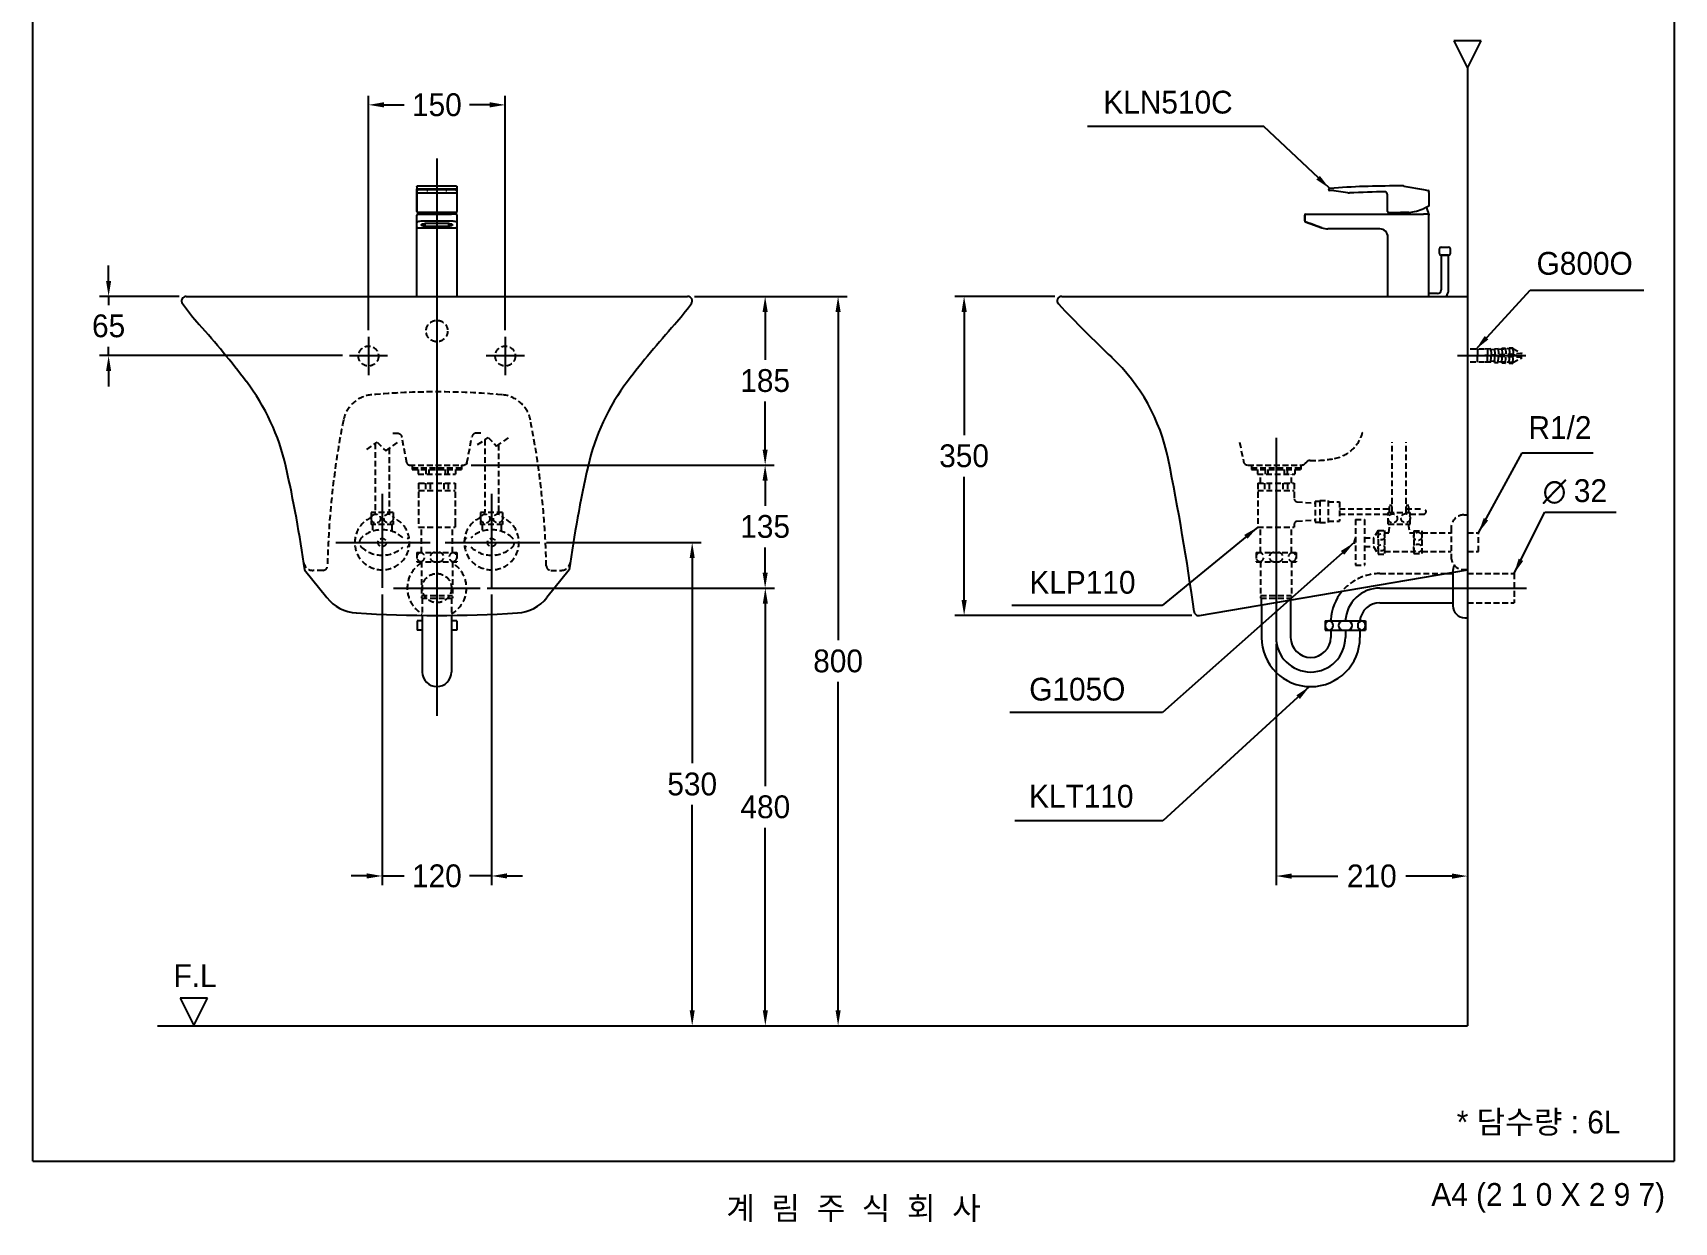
# Model space of a CAD drawing. Header units: millimetres. Extents: x 3125 to 4925, y -2867 to -270.
# Drawn here: x 3125 to 4925, y -2867 to -1563 of the extents above; entities that cross this region are included whole.
import ezdxf
from ezdxf.enums import TextEntityAlignment as Align
from ezdxf.lldxf.tags import DXFTag

# ---------------------------------------------------------------- set-up
doc = ezdxf.new("R2010")
doc.units = ezdxf.units.MM
doc.header["$MEASUREMENT"] = 0
doc.linetypes.add('DASHED2', pattern=[9.525, 6.35, -3.175])
doc.layers.get('Defpoints').update_dxf_attribs({"color": 1})
for name, color, linetype in [('TEXT', 7, 'Continuous'), ('내부선 및 부속', 4, 'Continuous'), ('도각라인', 255, 'Continuous'), ('외형선', 3, 'Continuous'), ('점선', 6, 'DASHED2'), ('중심선', 1, 'DASHED'), ('치수선', 7, 'Continuous')]:
    doc.layers.add(name, color=color, linetype=linetype)
doc.styles.add('140911', font='HBATANG.TTF')
doc.styles.add('____', font='')
doc.styles.add('타이틀', font='H2GTRM.TTF', dxfattribs={"height": 25})
doc.styles.get('____').set_extended_font_data('굴림')
tags = doc.linetypes.add('DASHDOT', pattern=[70, 31, -13, 13, -13]).pattern_tags.tags
tags[10:11] = [DXFTag(74, 4), DXFTag(75, 0), DXFTag(340, '0'), DXFTag(46, 0.0), DXFTag(50, 0.0), DXFTag(44, 0.0), DXFTag(45, 0.0)]
tags[8:9] = [DXFTag(74, 4), DXFTag(75, 0), DXFTag(340, '0'), DXFTag(46, 0.0), DXFTag(50, 0.0), DXFTag(44, 0.0), DXFTag(45, 0.0)]
tags[6:7] = [DXFTag(74, 4), DXFTag(75, 0), DXFTag(340, '0'), DXFTag(46, 0.0), DXFTag(50, 0.0), DXFTag(44, 0.0), DXFTag(45, 0.0)]
tags[4:5] = [DXFTag(74, 4), DXFTag(75, 0), DXFTag(340, '0'), DXFTag(46, 0.0), DXFTag(50, 0.0), DXFTag(44, 0.0), DXFTag(45, 0.0)]
tags = doc.linetypes.add('DASHED', pattern=[25.72, 12.86, -12.86]).pattern_tags.tags
tags[6:7] = [DXFTag(74, 4), DXFTag(75, 0), DXFTag(340, '0'), DXFTag(46, 0.0), DXFTag(50, 0.0), DXFTag(44, 0.0), DXFTag(45, 0.0)]
tags[4:5] = [DXFTag(74, 4), DXFTag(75, 0), DXFTag(340, '0'), DXFTag(46, 0.0), DXFTag(50, 0.0), DXFTag(44, 0.0), DXFTag(45, 0.0)]
doc.dimstyles.new('MSADIM', dxfattribs={"dimtxt": 33, "dimasz": 17, "dimexe": 10, "dimexo": 7.5, "dimgap": 10, "dimtad": 0, "dimtih": 1, "dimtoh": 1, "dimdec": 0, "dimzin": 1, "dimdsep": 46, "dimtxsty": '____', "dimcen": 11.25, "dimadec": 0, "dimazin": 0, "dimtfac": 1, "dimtdec": 0, "dimtix": 1, "dimtmove": 0, "dimatfit": 3, "dimfxl": 0, "dimtolj": 1, "dimtzin": 1, "dimarcsym": 0})

# ---------------------------------------------------------------- blocks, each defined once
blk = doc.blocks.new('*D4')
at = {"layer": 'Defpoints', "color": 0, "linetype": 'Continuous'}
for p in [(3642.9, -1641.8), (3492.9, -1896.3), (3642.9, -1896.3)]:
    blk.add_point(p, dxfattribs=at)
at = {"layer": '치수선', "color": 0, "linetype": 'Continuous', "lineweight": -2}
for p, q in [((3492.9, -1888.8), (3492.9, -1631.8)), ((3642.9, -1888.8), (3642.9, -1631.8)), ((3509.9, -1641.8), (3532, -1641.8)), ((3625.9, -1641.8), (3603.8, -1641.8))]:
    blk.add_line(p, q, dxfattribs=at)
at = {"layer": '치수선', "color": 0, "linetype": 'Continuous'}
for points in [[(3509.9, -1638.9), (3509.9, -1644.6), (3492.9, -1641.8)], [(3625.9, -1638.9), (3625.9, -1644.6), (3642.9, -1641.8)]]:
    blk.add_solid(points, dxfattribs=at)
at = {"layer": '치수선', "color": 0, "linetype": 'Continuous', "insert": (3567.9, -1641.8), "char_height": 25, "attachment_point": 5, "style": '____'}
blk.add_mtext('\\A1;150', dxfattribs=at)
blk = doc.blocks.new('*D5')
at = {"layer": 'Defpoints', "color": 0, "linetype": 'Continuous'}
for p in [(3292.9, -1851.8), (3207.9, -1916.8), (3471.9, -1916.8)]:
    blk.add_point(p, dxfattribs=at)
at = {"layer": '치수선', "color": 0, "linetype": 'Continuous', "lineweight": -2}
for p, q in [((3207.9, -1834.8), (3207.9, -1817.8)), ((3285.4, -1851.8), (3197.9, -1851.8)), ((3207.9, -1851.8), (3207.9, -1861.4)), ((3207.9, -1916.8), (3207.9, -1907.1)), ((3464.4, -1916.8), (3197.9, -1916.8)), ((3207.9, -1933.8), (3207.9, -1950.8))]:
    blk.add_line(p, q, dxfattribs=at)
at = {"layer": '치수선', "color": 0, "linetype": 'Continuous'}
for points in [[(3205.1, -1834.8), (3210.7, -1834.8), (3207.9, -1851.8)], [(3205.1, -1933.8), (3210.7, -1933.8), (3207.9, -1916.8)]]:
    blk.add_solid(points, dxfattribs=at)
at = {"layer": '치수선', "color": 0, "linetype": 'Continuous', "insert": (3207.9, -1884.3), "char_height": 25, "attachment_point": 5, "style": '____'}
blk.add_mtext('\\A1;65', dxfattribs=at)
blk = doc.blocks.new('*D6')
at = {"layer": 'Defpoints', "color": 0, "linetype": 'Continuous'}
for p in [(3842.9, -1851.8), (3597.9, -2036.8), (3927.9, -2036.8)]:
    blk.add_point(p, dxfattribs=at)
at = {"layer": '치수선', "color": 0, "linetype": 'Continuous', "lineweight": -2}
for p, q in [((3850.4, -1851.8), (3937.9, -1851.8)), ((3927.9, -1868.8), (3927.9, -1921.4)), ((3927.9, -2019.8), (3927.9, -1967.1)), ((3605.4, -2036.8), (3937.9, -2036.8))]:
    blk.add_line(p, q, dxfattribs=at)
at = {"layer": '치수선', "color": 0, "linetype": 'Continuous'}
for points in [[(3925.1, -1868.8), (3930.7, -1868.8), (3927.9, -1851.8)], [(3925.1, -2019.8), (3930.7, -2019.8), (3927.9, -2036.8)]]:
    blk.add_solid(points, dxfattribs=at)
at = {"layer": '치수선', "color": 0, "linetype": 'Continuous', "insert": (3927.9, -1944.3), "char_height": 25, "attachment_point": 5, "style": '____'}
blk.add_mtext('\\A1;185', dxfattribs=at)
blk = doc.blocks.new('*D7')
at = {"layer": 'Defpoints', "color": 0, "linetype": 'Continuous'}
for p in [(3597.9, -2036.8), (3615.4, -2171.8), (3927.9, -2171.8)]:
    blk.add_point(p, dxfattribs=at)
at = {"layer": '치수선', "color": 0, "linetype": 'Continuous', "lineweight": -2}
for p, q in [((3605.4, -2036.8), (3937.9, -2036.8)), ((3927.9, -2053.8), (3927.9, -2081.4)), ((3927.9, -2154.8), (3927.9, -2127.1)), ((3622.9, -2171.8), (3937.9, -2171.8))]:
    blk.add_line(p, q, dxfattribs=at)
at = {"layer": '치수선', "color": 0, "linetype": 'Continuous'}
for points in [[(3925.1, -2053.8), (3930.7, -2053.8), (3927.9, -2036.8)], [(3925.1, -2154.8), (3930.7, -2154.8), (3927.9, -2171.8)]]:
    blk.add_solid(points, dxfattribs=at)
at = {"layer": '치수선', "color": 0, "linetype": 'Continuous', "insert": (3927.9, -2104.3), "char_height": 25, "attachment_point": 5, "style": '____'}
blk.add_mtext('\\A1;135', dxfattribs=at)
blk = doc.blocks.new('*D8')
at = {"layer": 'Defpoints', "color": 0, "linetype": 'Continuous'}
for p in [(3615.4, -2171.8), (3794.8, -2651.8), (3928.1, -2651.8)]:
    blk.add_point(p, dxfattribs=at)
at = {"layer": '치수선', "color": 0, "linetype": 'Continuous', "lineweight": -2}
for p, q in [((3622.9, -2171.8), (3938.1, -2171.8)), ((3928.1, -2188.8), (3928.1, -2388.9)), ((3928.1, -2634.8), (3928.1, -2434.6)), ((3802.3, -2651.8), (3938.1, -2651.8))]:
    blk.add_line(p, q, dxfattribs=at)
at = {"layer": '치수선', "color": 0, "linetype": 'Continuous'}
for points in [[(3925.3, -2188.8), (3930.9, -2188.8), (3928.1, -2171.8)], [(3925.3, -2634.8), (3930.9, -2634.8), (3928.1, -2651.8)]]:
    blk.add_solid(points, dxfattribs=at)
at = {"layer": '치수선', "color": 0, "linetype": 'Continuous', "insert": (3928.1, -2411.8), "char_height": 25, "attachment_point": 5, "style": '____'}
blk.add_mtext('\\A1;480', dxfattribs=at)
blk = doc.blocks.new('*D9')
at = {"layer": 'Defpoints', "color": 0, "linetype": 'Continuous'}
for p in [(3680.7, -2121.8), (3784.1, -2651.8), (3847.9, -2651.8)]:
    blk.add_point(p, dxfattribs=at)
at = {"layer": '치수선', "color": 0, "linetype": 'Continuous', "lineweight": -2}
for p, q in [((3688.2, -2121.8), (3857.9, -2121.8)), ((3847.9, -2138.8), (3847.9, -2363.9)), ((3847.9, -2634.8), (3847.9, -2409.6)), ((3791.6, -2651.8), (3857.9, -2651.8))]:
    blk.add_line(p, q, dxfattribs=at)
at = {"layer": '치수선', "color": 0, "linetype": 'Continuous'}
for points in [[(3845.1, -2138.8), (3850.7, -2138.8), (3847.9, -2121.8)], [(3845.1, -2634.8), (3850.7, -2634.8), (3847.9, -2651.8)]]:
    blk.add_solid(points, dxfattribs=at)
at = {"layer": '치수선', "color": 0, "linetype": 'Continuous', "insert": (3847.9, -2386.8), "char_height": 25, "attachment_point": 5, "style": '____'}
blk.add_mtext('\\A1;530', dxfattribs=at)
blk = doc.blocks.new('*D10')
at = {"layer": 'Defpoints', "color": 0, "linetype": 'Continuous'}
for p in [(3842.9, -1851.8), (3980, -2651.8), (4007.9, -2651.8)]:
    blk.add_point(p, dxfattribs=at)
at = {"layer": '치수선', "color": 0, "linetype": 'Continuous', "lineweight": -2}
for p, q in [((3850.4, -1851.8), (4017.9, -1851.8)), ((4007.9, -1868.8), (4007.9, -2228.9)), ((4007.9, -2634.8), (4007.9, -2274.6)), ((3987.5, -2651.8), (4017.9, -2651.8))]:
    blk.add_line(p, q, dxfattribs=at)
at = {"layer": '치수선', "color": 0, "linetype": 'Continuous'}
for points in [[(4005.1, -1868.8), (4010.7, -1868.8), (4007.9, -1851.8)], [(4005.1, -2634.8), (4010.7, -2634.8), (4007.9, -2651.8)]]:
    blk.add_solid(points, dxfattribs=at)
at = {"layer": '치수선', "color": 0, "linetype": 'Continuous', "insert": (4007.9, -2251.8), "char_height": 25, "attachment_point": 5, "style": '____'}
blk.add_mtext('\\A1;800', dxfattribs=at)
blk = doc.blocks.new('*D11')
at = {"layer": 'Defpoints', "color": 0, "linetype": 'Continuous'}
for p in [(3507.9, -2171.4), (3627.9, -2171.4), (3627.9, -2487.5)]:
    blk.add_point(p, dxfattribs=at)
at = {"layer": '치수선', "color": 0, "linetype": 'Continuous', "lineweight": -2}
for p, q in [((3507.9, -2178.9), (3507.9, -2497.5)), ((3627.9, -2178.9), (3627.9, -2497.5)), ((3490.9, -2487.5), (3473.9, -2487.5)), ((3507.9, -2487.5), (3532, -2487.5)), ((3627.9, -2487.5), (3603.8, -2487.5)), ((3644.9, -2487.5), (3661.9, -2487.5))]:
    blk.add_line(p, q, dxfattribs=at)
at = {"layer": '치수선', "color": 0, "linetype": 'Continuous'}
for points in [[(3490.9, -2484.6), (3490.9, -2490.3), (3507.9, -2487.5)], [(3644.9, -2484.6), (3644.9, -2490.3), (3627.9, -2487.5)]]:
    blk.add_solid(points, dxfattribs=at)
at = {"layer": '치수선', "color": 0, "linetype": 'Continuous', "insert": (3567.9, -2487.5), "char_height": 25, "attachment_point": 5, "style": '____'}
blk.add_mtext('\\A1;120', dxfattribs=at)
blk = doc.blocks.new('*D12')
at = {"layer": 'Defpoints', "color": 0, "linetype": 'Continuous'}
for p in [(4698.2, -2204.3), (4488.2, -2225.8), (4488.2, -2487.6)]:
    blk.add_point(p, dxfattribs=at)
at = {"layer": '치수선', "color": 0, "linetype": 'Continuous', "lineweight": -2}
for p, q in [((4698.2, -2211.8), (4698.2, -2497.6)), ((4488.2, -2233.3), (4488.2, -2497.6)), ((4505.2, -2487.6), (4555.9, -2487.6)), ((4681.2, -2487.6), (4630.5, -2487.6))]:
    blk.add_line(p, q, dxfattribs=at)
at = {"layer": '치수선', "color": 0, "linetype": 'Continuous'}
for points in [[(4505.2, -2484.8), (4505.2, -2490.5), (4488.2, -2487.6)], [(4681.2, -2484.8), (4681.2, -2490.5), (4698.2, -2487.6)]]:
    blk.add_solid(points, dxfattribs=at)
at = {"layer": '치수선', "color": 0, "linetype": 'Continuous', "insert": (4593.2, -2487.6), "char_height": 25, "attachment_point": 5, "style": '____'}
blk.add_mtext('\\A1;210', dxfattribs=at)
blk = doc.blocks.new('*D13')
at = {"layer": 'Defpoints', "color": 0, "linetype": 'Continuous'}
for p in [(4253.2, -1851.8), (4146.1, -2201.8), (4403.2, -2201.8)]:
    blk.add_point(p, dxfattribs=at)
at = {"layer": '치수선', "color": 0, "linetype": 'Continuous', "lineweight": -2}
for p, q in [((4245.7, -1851.8), (4136.1, -1851.8)), ((4146.1, -1868.8), (4146.1, -2003.9)), ((4146.1, -2184.8), (4146.1, -2049.6)), ((4395.7, -2201.8), (4136.1, -2201.8))]:
    blk.add_line(p, q, dxfattribs=at)
at = {"layer": '치수선', "color": 0, "linetype": 'Continuous'}
for points in [[(4143.3, -1868.8), (4149, -1868.8), (4146.1, -1851.8)], [(4143.3, -2184.8), (4149, -2184.8), (4146.1, -2201.8)]]:
    blk.add_solid(points, dxfattribs=at)
at = {"layer": '치수선', "color": 0, "linetype": 'Continuous', "insert": (4146.1, -2026.8), "char_height": 25, "attachment_point": 5, "style": '____'}
blk.add_mtext('\\A1;350', dxfattribs=at)

msp = doc.modelspace()

# ---------------------------------------------------------------- linework, layer by layer
at = {"layer": '내부선 및 부속', "linetype": 'Continuous'}
for p, q in [((3545.9, -1731.7), (3545.9, -1734)), ((3545.9, -1731.7), (3545.9, -1731.9)), ((3545.9, -1731.9), (3545.9, -1735.7)), ((3545.9, -1735.3), (3545.9, -1734)), ((3545.9, -1737.3), (3545.9, -1735.3)), ((3545.9, -1735.7), (3545.9, -1736.6)), ((3545.9, -1758.8), (3545.9, -1736.1)), ((3545.9, -1736.1), (3545.9, -1737.4)), ((3545.9, -1737.8), (3545.9, -1736.6)), ((3545.9, -1737.4), (3545.9, -1737.3)), ((3545.9, -1737.8), (3545.9, -1754.6)), ((3546.9, -1730.7), (3588.9, -1730.7)), ((3546.9, -1738.3), (3588.9, -1738.3)), ((3583.9, -1734.4), (3551.9, -1734.4)), ((3551.9, -1734.4), (3551.9, -1734.6)), ((3551.9, -1734.6), (3583.9, -1734.6)), ((3557.9, -1734.9), (3556.9, -1734.9)), ((3556.9, -1734.9), (3556.9, -1735.6)), ((3556.9, -1735.6), (3556.9, -1735.8)), ((3556.9, -1735.8), (3557.9, -1735.8)), ((3557.9, -1735.8), (3557.9, -1734.9)), ((3557.9, -1735.6), (3557.9, -1734.9)), ((3557.9, -1735.8), (3557.9, -1735.6)), ((3577.9, -1734.9), (3577.9, -1735.6)), ((3578.9, -1734.9), (3577.9, -1734.9)), ((3577.9, -1735.6), (3577.9, -1735.8)), ((3577.9, -1735.8), (3578.9, -1735.8)), ((3578.9, -1735.8), (3577.9, -1735.8)), ((3578.9, -1735.6), (3578.9, -1734.9)), ((3578.9, -1735.8), (3578.9, -1734.9)), ((3578.9, -1735.8), (3578.9, -1735.6)), ((3578.9, -1735.8), (3578.9, -1735.8)), ((3583.9, -1734.6), (3583.9, -1734.4)), ((3588.9, -1738.4), (3588.9, -1738.3)), ((3589.9, -1731.7), (3589.9, -1734)), ((3589.9, -1734), (3589.9, -1735.3)), ((3589.9, -1735.3), (3589.9, -1737.3)), ((3589.9, -1736.1), (3589.9, -1736.1)), ((3589.9, -1736.1), (3589.9, -1758.8)), ((3589.9, -1737.4), (3589.9, -1737.3)), ((4545.9, -1734.6), (4545.9, -1734.4)), ((4545.9, -1734.4), (4545.9, -1734.6)), ((4551.7, -1736.2), (4546.7, -1735.6)), ((4566.8, -1738.3), (4551.7, -1736.2)), ((4610.4, -1758.8), (4610.4, -1740.2)), ((4628.3, -1730.9), (4650, -1734.7)), ((4650, -1734.7), (4655, -1735.6)), ((4655.9, -1736.6), (4655.9, -1736.7)), ((4655.9, -1737.8), (4655.9, -1736.7)), ((4655.9, -1737.8), (4655.9, -1752.2)), ((3545.9, -1754.6), (3545.9, -1758.8)), ((3545.9, -1770.9), (3545.9, -1762.8)), ((3545.9, -1851.8), (3545.9, -1762.8)), ((3547.3, -1759.8), (3546.9, -1759.8)), ((3546.9, -1761.8), (3551.9, -1761.8)), ((3588.5, -1759.8), (3547.3, -1759.8)), ((3551.9, -1761.8), (3583.9, -1761.8)), ((3588.9, -1761.8), (3583.9, -1761.8)), ((3588.9, -1759.8), (3588.5, -1759.8)), ((3589.9, -1762.8), (3589.9, -1770.9)), ((4519.6, -1769.1), (4519.6, -1762.8)), ((4519.6, -1762.8), (4519.6, -1769.1)), ((4520.6, -1761.8), (4525.6, -1761.8)), ((4525.6, -1761.8), (4649.9, -1761.8)), ((4611.4, -1759.8), (4624.8, -1759.8)), ((4611.9, -1759.8), (4616.3, -1759.8)), ((4626.8, -1759.8), (4624.8, -1759.8)), ((4633.9, -1759.8), (4626.8, -1759.8)), ((4654.9, -1761.8), (4649.9, -1761.8)), ((4654.9, -1761.8), (4655.9, -1761.8)), ((4655.9, -1761.8), (4655.9, -1762.8)), ((4655.9, -1851.8), (4655.9, -1762.8)), ((3545.9, -1775.6), (3545.9, -1770.9)), ((3545.9, -1776.8), (3545.9, -1775.6)), ((3545.9, -1851.8), (3545.9, -1776.8)), ((3546.9, -1776.5), (3588.9, -1776.5)), ((3551.9, -1769.1), (3583.9, -1769.1)), ((3580.9, -1772), (3554.9, -1772)), ((3554.9, -1774.8), (3554.9, -1772)), ((3554.9, -1774.8), (3580.9, -1774.8)), ((3580.9, -1774.8), (3580.9, -1772)), ((3589.9, -1770.9), (3589.9, -1775.6)), ((3589.9, -1776.8), (3589.9, -1775.6)), ((3589.9, -1776.8), (3589.9, -1776.8)), ((3589.9, -1776.8), (3589.9, -1851.8)), ((4525.3, -1771.8), (4520.3, -1770)), ((4520.3, -1770), (4525.3, -1771.8)), ((4525.3, -1771.8), (4538.3, -1776.5)), ((4538.3, -1776.5), (4525.3, -1771.8)), ((4525.9, -1772), (4533.4, -1774.8)), ((4533.4, -1774.8), (4525.9, -1772)), ((4601.9, -1777.8), (4545.1, -1777.8)), ((4610.9, -1851.8), (4610.9, -1786.8)), ((4667.3, -1804.8), (4667.3, -1799.8)), ((4669.3, -1797.8), (4677.4, -1797.8)), ((4679.3, -1799.7), (4679.3, -1804.8)), ((4673.3, -1806.8), (4669.2, -1806.8)), ((4669.3, -1806.8), (4669.3, -1844.8)), ((4669.3, -1806.8), (4677.3, -1806.8)), ((4675.6, -1806.8), (4670.9, -1806.8)), ((4677.3, -1806.8), (4673.3, -1806.8)), ((4677.4, -1806.8), (4673.3, -1806.8)), ((4677.3, -1844.8), (4677.3, -1806.8)), ((4655.9, -1829.8), (4655.9, -1824.8)), ((4655.9, -1851.8), (4655.9, -1829.8)), ((4665.3, -1848.8), (4655.9, -1848.8))]:
    msp.add_line(p, q, dxfattribs=at)
at = {"layer": '내부선 및 부속'}
for p, q in [((4674.7, -2155.8), (4682.2, -2155.8)), ((4682.2, -2154.5), (4682.2, -2187.8)), ((4472.2, -2190.1), (4472.2, -2225.8)), ((4504.2, -2184.7), (4504.2, -2225.8)), ((4602.1, -2187.8), (4682.2, -2187.8)), ((4682.2, -2187.8), (4682.2, -2191.3)), ((3546.2, -2207.8), (3546.2, -2217.8)), ((3551.9, -2207.8), (3546.2, -2207.8)), ((3551.9, -2201.7), (3551.9, -2263.8)), ((3583.9, -2201.7), (3583.9, -2263.8)), ((3589.7, -2207.8), (3583.9, -2207.8)), ((3589.7, -2207.8), (3589.7, -2217.8)), ((4542.2, -2207.8), (4586.2, -2207.8)), ((4542.2, -2207.8), (4542.2, -2217.8)), ((4548.2, -2207.8), (4548.2, -2206.6)), ((4586.2, -2207.8), (4586.2, -2217.8)), ((4695.2, -2204.3), (4698.2, -2204.3)), ((3551.9, -2217.8), (3546.2, -2217.8)), ((3589.7, -2217.8), (3583.9, -2217.8)), ((4542.2, -2217.8), (4586.2, -2217.8)), ((4548.2, -2217.8), (4548.2, -2225.8)), ((4580.2, -2217.8), (4580.2, -2225.8))]:
    msp.add_line(p, q, dxfattribs=at)
at = {"layer": '내부선 및 부속', "linetype": 'DASHDOT'}
msp.add_line((4564.2, -2217.8), (4564.2, -2225.8), dxfattribs=at)
at = {"layer": '내부선 및 부속', "linetype": 'Continuous'}
for centre, radius, start, end in [((3588.9, -1737.4), 1, 270, 0), ((4546.9, -1734.6), 1, 202.1993, 262.1993), ((4546.9, -1734.6), 1, 202.1993, 262.1993), ((4546.9, -1734.6), 1, 202.1993, 262.1993), ((4546.9, -1734.6), 1, 202.1993, 262.1993), ((4619.6, -2730.7), 1000, 89.5936, 93.8863), ((4568.2, -1728.4), 10, 262.1993, 272.9349), ((4619.6, -2730.7), 993.6, 90.6538, 92.9349), ((4607, -1740.3), 3.34, 2.007, 69.3544), ((4626.6, -1740.7), 10, 80, 89.5936), ((3546.9, -1758.8), 1, 180, 270), ((3546.9, -1762.8), 1, 90, 180), ((3546.9, -1762.8), 1, 90, 180), ((3575.6, -1766.8), 27.6, 165.1842, 169.4357), ((3561.2, -1766.8), 27.6, 10.5643, 14.8158), ((3588.9, -1758.8), 1, 270, 0), ((3588.9, -1762.8), 1, 0, 90), ((4520.6, -1762.8), 1, 90, 180), ((4520.6, -1762.8), 1, 90, 180), ((4611.4, -1758.8), 1, 180, 270), ((4643, -1766.8), 27.6, 165.1842, 169.4357), ((4628.3, -1704.2), 55.8, 275.72, 293.156), ((4628.7, -1766.8), 27.6, 10.5643, 27.3016), ((4545.1, -1757.8), 20, 250, 270), ((4545.1, -1757.8), 20, 250, 270), ((4601.9, -1786.8), 9, 0, 90), ((4669.3, -1799.8), 2, 90, 180), ((4677.4, -1799.7), 1.92, 0, 90), ((4669.2, -1804.8), 1.92, 180, 270), ((4677.4, -1804.8), 1.92, 270, 0), ((4665.3, -1844.8), 4, 270, 0), ((4665.3, -1844.8), 12, 324.3147, 0)]:
    msp.add_arc(centre, radius, start, end, dxfattribs=at)
at = {"layer": '내부선 및 부속'}
for centre, radius, start, end in [((4602.1, -2209.8), 54, 140.0674, 176.6714), ((4602.1, -2209.8), 22, 90, 174.7841), ((4695.2, -2191.3), 13, 180, 270), ((4547.2, -2212.8), 5, 98.6269, 261.3731), ((4545.7, -2212.8), 5, 278.6269, 81.3731), ((4561.7, -2212.8), 5, 90, 270), ((4566.7, -2212.8), 5, 270, 90), ((4582.7, -2212.8), 5, 98.6269, 261.3731), ((4581.2, -2212.8), 5, 278.6269, 81.3731), ((4526.2, -2225.8), 54, 180, 0), ((4526.2, -2225.8), 22, 180, 0), ((3567.9, -2263.8), 16, 180, 0)]:
    msp.add_arc(centre, radius, start, end, dxfattribs=at)
at = {"layer": '내부선 및 부속', "linetype": 'Continuous'}
for points, knots in [([(3545.9, -1731.6), (3545.9, -1731.6), (3545.9, -1731.5), (3546, -1731.3), (3546.1, -1731.1), (3546.3, -1730.9), (3546.6, -1730.8), (3546.8, -1730.7), (3546.9, -1730.7)], [0, 0, 0, 0, 0.097046, 0.215477, 0.366984, 0.6013, 0.806128, 1, 1, 1, 1]), ([(3551.9, -1734.4), (3551.5, -1734.4), (3550.8, -1734.4), (3549.9, -1734.4), (3549.3, -1734.3), (3548.7, -1734.3), (3548, -1734.3), (3547.3, -1734.2), (3546.9, -1734.2), (3546.7, -1734.2), (3546.6, -1734.2), (3546.3, -1734.1), (3546, -1734.1), (3545.9, -1734), (3545.9, -1734)], [0, 0, 0, 0, 0.142857, 0.214286, 0.285714, 0.357143, 0.428571, 0.571429, 0.642857, 0.678571, 0.696429, 0.714286, 0.857143, 1, 1, 1, 1]), ([(3545.9, -1735.3), (3545.9, -1735.2), (3546.3, -1734.9), (3548, -1734.7), (3550.1, -1734.6), (3551.5, -1734.6), (3551.9, -1734.6)], [0, 0, 0, 0, 0.285714, 0.571429, 0.857143, 1, 1, 1, 1]), ([(3589.8, -1734.1), (3589.8, -1734.1), (3589.7, -1734.1), (3589.4, -1734.2), (3588.6, -1734.2), (3587.9, -1734.3), (3587.1, -1734.3), (3586.3, -1734.3), (3585.3, -1734.4), (3584.4, -1734.4), (3583.9, -1734.4)], [0, 0, 0, 0, 0.022938, 0.185782, 0.348626, 0.511469, 0.592891, 0.674313, 0.837156, 1, 1, 1, 1]), ([(3583.9, -1734.6), (3584.8, -1734.6), (3586.6, -1734.6), (3588.8, -1734.8), (3589.6, -1735), (3589.8, -1735.1), (3589.8, -1735.1)], [0, 0, 0, 0, 0.32589, 0.651781, 0.977671, 1, 1, 1, 1]), ([(3588.9, -1730.7), (3588.9, -1730.7), (3589, -1730.7), (3589.3, -1730.8), (3589.5, -1730.9), (3589.7, -1731.1), (3589.8, -1731.2), (3589.9, -1731.4), (3589.9, -1731.5), (3589.9, -1731.6), (3589.9, -1731.6), (3589.9, -1731.7)], [0, 0, 0, 0, 0.020818, 0.239105, 0.419032, 0.574027, 0.708164, 0.821662, 0.913084, 0.980269, 1, 1, 1, 1]), ([(4546.8, -1733.4), (4546.6, -1733.4), (4546.4, -1733.4), (4546.2, -1733.6), (4546, -1733.8), (4545.9, -1734.1), (4545.9, -1734.3), (4545.9, -1734.4)], [0, 0, 0, 0, 0.285714, 0.428571, 0.571429, 0.785714, 1, 1, 1, 1]), ([(4546.8, -1733.4), (4546.8, -1733.4), (4546.9, -1733.4), (4547.2, -1733.3), (4547.5, -1733.3), (4548, -1733.3), (4548.6, -1733.2), (4549.6, -1733.2), (4550.7, -1733.1), (4551.4, -1733), (4551.8, -1733)], [0, 0, 0, 0, 0.142857, 0.285714, 0.357143, 0.428571, 0.571429, 0.714286, 0.857143, 1, 1, 1, 1]), ([(4655.2, -1753.1), (4655.2, -1753.1), (4655.1, -1753.2), (4654.9, -1753.3), (4654.5, -1753.5), (4654.2, -1753.7), (4653.8, -1753.9), (4653.4, -1754.1), (4652.9, -1754.3), (4652.2, -1754.6), (4651.6, -1754.9), (4651, -1755.2), (4650.8, -1755.3), (4650.7, -1755.4)], [0, 0, 0, 0, 0.022972, 0.19686, 0.283804, 0.370748, 0.457692, 0.5229, 0.63158, 0.718524, 0.892412, 0.935884, 1, 1, 1, 1]), ([(4654.8, -1753.3), (4654.8, -1753.3), (4654.8, -1753.3), (4654.8, -1753.4), (4654.7, -1753.4), (4654.7, -1753.4), (4654.6, -1753.4), (4654.5, -1753.5), (4654.5, -1753.5), (4654.4, -1753.6), (4654.4, -1753.6), (4654.3, -1753.6), (4654.3, -1753.6), (4654.2, -1753.7), (4654.2, -1753.7), (4654.1, -1753.7), (4654, -1753.8), (4653.8, -1753.9), (4653.8, -1753.9), (4653.6, -1754), (4653.5, -1754), (4653.3, -1754.1), (4653.3, -1754.1), (4653.3, -1754.1), (4653.2, -1754.1), (4653.2, -1754.2)], [0, 0, 0, 0, 0.147203, 0.147203, 0.295653, 0.295653, 0.37051, 0.37051, 0.483564, 0.483564, 0.521467, 0.521467, 0.597561, 0.597561, 0.635788, 0.635788, 0.751471, 0.751471, 0.829397, 0.829397, 0.947331, 0.947331, 0.986892, 0.986892, 1, 1, 1, 1]), ([(4655.7, -1752.2), (4655.7, -1752.3), (4655.7, -1752.5), (4655.6, -1752.7), (4655.4, -1753), (4655.3, -1753.1), (4655.2, -1753.1)], [0, 0, 0, 0, 0.250001, 0.499999, 0.749998, 1, 1, 1, 1]), ([(4655.7, -1752.2), (4655.7, -1752.2), (4655.8, -1752.2), (4655.9, -1752.2), (4655.9, -1752.2)], [0, 0, 0, 0, 0.15708, 1, 1, 1, 1]), ([(3545.9, -1770.9), (3545.9, -1770.6), (3546.3, -1770.1), (3548, -1769.4), (3550.1, -1769.1), (3551.5, -1769.1), (3551.9, -1769.1)], [0, 0, 0, 0, 0.285714, 0.571429, 0.857143, 1, 1, 1, 1]), ([(3545.9, -1776.8), (3545.9, -1776.8), (3545.9, -1776.8), (3545.9, -1776.9), (3545.9, -1776.9), (3546, -1777)], [0, 0, 0, 0, 0.003909, 0.003909, 1, 1, 1, 1]), ([(3583.9, -1769.1), (3584.8, -1769.1), (3586.6, -1769.2), (3588.8, -1769.7), (3589.6, -1770.2), (3589.8, -1770.5), (3589.8, -1770.5)], [0, 0, 0, 0, 0.326484, 0.652968, 0.979452, 1, 1, 1, 1]), ([(3589.9, -1776.9), (3589.9, -1777), (3589.9, -1777), (3589.9, -1777), (3589.9, -1777)], [0, 0, 0, 0, 0.705199, 1, 1, 1, 1]), ([(4519.6, -1769.1), (4519.6, -1769.1), (4519.6, -1769.3), (4519.7, -1769.5), (4519.8, -1769.7), (4520, -1769.9), (4520.2, -1770), (4520.3, -1770)], [0, 0, 0, 0, 0.214286, 0.428571, 0.571429, 0.714286, 1, 1, 1, 1])]:
    msp.add_open_spline(points, degree=3, knots=knots, dxfattribs=at)
for points in [[(3546.9, -1738.3), (3545.9, -1738.3), (3545.9, -1737.3)], [(3589.9, -1737.3), (3589.9, -1738.3), (3588.9, -1738.3)], [(3546.9, -1776.5), (3545.9, -1776.5), (3545.9, -1775.6)], [(3589.9, -1775.6), (3589.9, -1776.5), (3588.9, -1776.5)]]:
    msp.add_rational_spline(points, [1, 0.707106769085, 1], degree=2, dxfattribs=at)
for points, degree in [([(3589.5, -1738.2), (3589.5, -1738.3), (3589.4, -1738.4), (3589.4, -1738.4)], 3), ([(3589.4, -1738.3), (3589.4, -1738.3), (3589.4, -1738.4), (3589.4, -1738.4)], 3), ([(3589.9, -1733.8), (3589.9, -1734), (3589.8, -1734.1)], 2), ([(3589.9, -1734), (3589.9, -1734), (3589.9, -1734.1), (3589.8, -1734.1)], 3), ([(3589.8, -1735.1), (3589.8, -1735.3), (3589.9, -1735.4)], 2), ([(3589.8, -1735.1), (3589.9, -1735.2), (3589.9, -1735.2), (3589.9, -1735.3)], 3), ([(3589.9, -1733.8), (3589.9, -1733.9), (3589.9, -1734), (3589.9, -1734)], 3), ([(3589.9, -1735.3), (3589.9, -1735.3), (3589.9, -1735.4), (3589.9, -1735.4)], 3), ([(4546.8, -1733.4), (4546.3, -1733.4), (4545.9, -1733.9), (4545.9, -1734.4)], 3), ([(4545.9, -1734.6), (4545.9, -1735), (4546.2, -1735.5), (4546.7, -1735.6)], 3), ([(4546.5, -1733.4), (4546.5, -1733.4), (4546.6, -1733.4), (4546.6, -1733.4)], 3), ([(4650, -1734.7), (4650, -1734.7), (4650, -1734.7), (4650, -1734.7)], 3), ([(4655.9, -1736.6), (4655.9, -1736.1), (4655.5, -1735.7), (4655, -1735.6)], 3), ([(4650.7, -1755.3), (4650.5, -1755.4), (4650.2, -1755.5)], 2), ([(4650.2, -1755.5), (4650.3, -1755.5), (4650.2, -1755.5), (4650.2, -1755.5)], 3), ([(3589.8, -1770.5), (3589.9, -1770.6), (3589.9, -1770.8), (3589.9, -1770.9)], 3), ([(3589.8, -1770.5), (3589.8, -1770.8), (3589.9, -1771.1)], 2), ([(3589.9, -1770.9), (3589.9, -1770.9), (3589.9, -1771), (3589.9, -1771.1)], 3), ([(4519.6, -1769.1), (4519.6, -1769.5), (4519.9, -1769.9), (4520.3, -1770)], 3)]:
    msp.add_open_spline(points, degree=degree, dxfattribs=at)
for points in [[(3554.9, -1774.8), (3550.9, -1774.8), (3550.9, -1773.4), (3550.9, -1772), (3554.9, -1772)], [(3580.9, -1772), (3584.9, -1772), (3584.9, -1773.4), (3584.9, -1774.8), (3580.9, -1774.8)]]:
    msp.add_rational_spline(points, [1, 0.707106769085, 1, 0.707106769085, 1], degree=2, knots=[0, 0, 0, 0.5, 0.5, 1, 1, 1], dxfattribs=at)
at = {"layer": '도각라인', "color": 7}
for p, q in [((3124.8, -2800.3), (3124.8, -270.3)), ((4924.8, -270.3), (4924.8, -2800.3)), ((3124.8, -2800.3), (4924.8, -2800.3))]:
    msp.add_line(p, q, dxfattribs=at)
at = {"layer": '외형선', "linetype": 'Continuous'}
for p, q in [((4713.2, -1571.4), (4683.2, -1571.4)), ((4683.2, -1571.4), (4698.2, -1601.4)), ((4698.2, -1601.4), (4713.2, -1571.4)), ((4698.2, -1601.4), (4698.2, -2651.8)), ((3316.2, -2621.4), (3286.2, -2621.4)), ((3286.2, -2621.4), (3301.2, -2651.4)), ((3301.2, -2651.4), (3316.2, -2621.4)), ((3261.7, -2651.8), (4698.2, -2651.8))]:
    msp.add_line(p, q, dxfattribs=at)
at = {"layer": '외형선'}
for p, q in [((3292.9, -1851.8), (3842.9, -1851.8)), ((4253.2, -1851.8), (4698.2, -1851.8)), ((4608.4, -1851.8), (4658.1, -1851.8)), ((4698.2, -1851.8), (4698.2, -2151.8)), ((3422.9, -2151.8), (3447.3, -2182.2)), ((3712.9, -2151.8), (3688.6, -2182.2)), ((4404.1, -2201.7), (4698.2, -2151.8))]:
    msp.add_line(p, q, dxfattribs=at)
for centre, radius, start, end in [((3292.9, -1856.8), 5, 90, 215.8225), ((3842.9, -1856.8), 5, 324.1775, 90), ((4253.2, -1856.8), 5, 90, 223.1282), ((3519.9, -1692.9), 285, 215.8225, 221.7358), ((3615.9, -1692.9), 285, 318.2642, 324.1775), ((5205.7, -964.6), 1310, 223.1282, 226.742), ((2520, -2584.9), 1055, 37.3295, 41.7358), ((4615.8, -2584.9), 1055, 138.2642, 142.6705), ((4164, -2071.6), 210, 11.4878, 46.742), ((3168.1, -2090.7), 240, 12.682, 37.3295), ((3967.8, -2090.7), 240, 142.6705, 167.318), ((1792.5, -2553.6), 2630, 7.7823, 11.4878), ((2036.4, -2345.4), 1400, 7.949, 12.682), ((5099.5, -2345.4), 1400, 167.318, 172.051), ((3482.4, -2154.1), 45, 218.6598, 266.4081), ((3653.4, -2154.1), 45, 273.5919, 321.3402), ((3567.9, -791.8), 1410, 266.4081, 273.5919), ((4403.2, -2196.8), 5, 187.7823, 279.6332)]:
    msp.add_arc(centre, radius, start, end, dxfattribs=at)
at = {"layer": '점선'}
for p, q in [((4716.9, -1909.8), (4698.2, -1909.8)), ((4716.9, -1923.8), (4698.2, -1923.8)), ((4709.2, -1909.8), (4709.2, -1916.8)), ((4709.2, -1923.8), (4709.2, -1916.8)), ((4723.9, -1909.4), (4716.9, -1909.8)), ((4723.9, -1924.1), (4716.9, -1923.8)), ((4758.2, -1914.6), (4717.1, -1916.8)), ((4758.2, -1918.9), (4717.1, -1916.8)), ((4747.9, -1909.1), (4719.9, -1910.6)), ((4719.9, -1909.6), (4720.2, -1916.6)), ((4719.9, -1923.9), (4720.2, -1916.9)), ((4747.9, -1924.4), (4719.9, -1922.9)), ((4723.9, -1909.4), (4724.2, -1916.4)), ((4723.9, -1924.1), (4724.2, -1917.1)), ((4727.9, -1909.2), (4731.8, -1909)), ((4727.9, -1909.2), (4728.2, -1916.2)), ((4727.9, -1924.3), (4728.2, -1917.3)), ((4727.9, -1924.3), (4731.8, -1924.5)), ((4731.8, -1909), (4732.2, -1916)), ((4731.8, -1924.5), (4732.2, -1917.5)), ((4735.8, -1908.8), (4739.8, -1908.6)), ((4735.8, -1908.8), (4736.2, -1915.8)), ((4735.8, -1924.7), (4736.2, -1917.8)), ((4735.8, -1924.7), (4739.8, -1925)), ((4739.8, -1908.6), (4740.2, -1915.5)), ((4739.8, -1925), (4740.2, -1918)), ((4743.8, -1908.3), (4747.8, -1908.1)), ((4743.8, -1908.3), (4744.2, -1915.3)), ((4743.8, -1925.2), (4744.2, -1918.2)), ((4743.8, -1925.2), (4747.8, -1925.4)), ((4751.2, -1916.8), (4746.2, -1915.2)), ((4751.2, -1916.8), (4746.2, -1918.3)), ((4747.8, -1908.1), (4748.2, -1915.1)), ((4747.8, -1925.4), (4748.2, -1918.4)), ((4747.9, -1909.1), (4758.2, -1914.6)), ((4747.9, -1924.4), (4758.2, -1918.9)), ((3491, -2019.6), (3502.4, -2011.8)), ((3500.4, -2013.1), (3500.4, -2089)), ((3502.4, -2011.8), (3511.9, -2021.2)), ((3511.9, -2021.2), (3524.9, -2011.9)), ((3534.9, -2034.3), (3529.5, -2005.9)), ((3529.6, -2005.9), (3529.7, -2006.1)), ((3600.9, -2034.3), (3606.3, -2005.9)), ((3606.2, -2005.9), (3606.2, -2006.1)), ((3612.6, -2014.4), (3624, -2006.6)), ((3620.4, -2009), (3620.4, -2089)), ((3624, -2006.6), (3633.4, -2016)), ((3633.4, -2016), (3646.5, -2006.7)), ((3635.4, -2014.6), (3635.4, -2089)), ((4448.2, -2011.8), (4452.4, -2032.7)), ((4615.7, -2088.7), (4615.7, -2011.8)), ((4630.7, -2088.7), (4630.7, -2011.8)), ((3515.4, -2018.7), (3515.4, -2089)), ((4521.8, -2033.2), (4519.7, -2035.3)), ((3537.9, -2036.8), (3597.9, -2036.8)), ((3540.9, -2036.8), (3540.9, -2041.8)), ((3540.9, -2039.8), (3594.9, -2039.8)), ((3540.9, -2041.8), (3594.9, -2041.8)), ((3547.4, -2041.8), (3547.4, -2046.8)), ((3547.4, -2046.8), (3588.4, -2046.8)), ((3555.9, -2041.8), (3555.9, -2046.8)), ((3558.9, -2041.8), (3558.9, -2046.8)), ((3576.9, -2041.8), (3576.9, -2046.8)), ((3579.9, -2041.8), (3579.9, -2046.8)), ((3588.4, -2041.8), (3588.4, -2046.8)), ((3594.9, -2036.8), (3594.9, -2041.8)), ((4457.3, -2036.8), (4516.2, -2036.8)), ((4461.2, -2036.8), (4461.2, -2041.8)), ((4461.2, -2039.8), (4515.2, -2039.8)), ((4461.2, -2041.8), (4515.2, -2041.8)), ((4467.7, -2041.8), (4467.7, -2046.8)), ((4467.7, -2046.8), (4508.7, -2046.8)), ((4471.2, -2056.8), (4471.2, -2046.8)), ((4476.2, -2041.8), (4476.2, -2046.8)), ((4479.2, -2041.8), (4479.2, -2046.8)), ((4497.2, -2041.8), (4497.2, -2046.8)), ((4500.2, -2041.8), (4500.2, -2046.8)), ((4505.2, -2056.8), (4505.2, -2046.8)), ((4508.7, -2041.8), (4508.7, -2046.8)), ((4515.2, -2036.8), (4515.2, -2041.8)), ((3547.9, -2056.8), (3547.9, -2104.8)), ((3547.9, -2056.8), (3587.9, -2056.8)), ((3547.9, -2064.8), (3587.9, -2064.8)), ((3555.4, -2056.8), (3555.4, -2064.8)), ((3560.4, -2056.8), (3560.4, -2064.8)), ((3575.4, -2056.8), (3575.4, -2064.8)), ((3580.4, -2056.8), (3580.4, -2064.8)), ((3587.9, -2056.8), (3587.9, -2101.5)), ((4468.2, -2056.8), (4468.2, -2104.8)), ((4468.2, -2056.8), (4508.2, -2056.8)), ((4468.2, -2064.8), (4508.2, -2064.8)), ((4475.7, -2056.8), (4475.7, -2064.8)), ((4480.7, -2056.8), (4480.7, -2064.8)), ((4495.7, -2056.8), (4495.7, -2064.8)), ((4500.7, -2056.8), (4500.7, -2064.8)), ((4508.2, -2056.8), (4508.2, -2074)), ((4511, -2077), (4531.2, -2078.8)), ((4531.2, -2076.3), (4531.2, -2099.3)), ((4531.2, -2076.3), (4536.2, -2076.3)), ((4536.2, -2075.8), (4536.2, -2099.8)), ((4536.2, -2075.8), (4545.2, -2075.8)), ((4545.2, -2075.8), (4545.2, -2099.8)), ((4545.2, -2077), (4557.7, -2077)), ((4557.7, -2077), (4557.7, -2098.5)), ((4557.7, -2084.8), (4615.7, -2084.8)), ((4612.7, -2088.7), (4612.7, -2081.3)), ((4615.7, -2081.3), (4612.7, -2081.3)), ((4633.7, -2081.3), (4630.7, -2081.3)), ((4630.7, -2084.8), (4649.7, -2084.8)), ((4633.7, -2088.7), (4633.7, -2081.3)), ((3495.9, -2089), (3495.9, -2102)), ((3519.9, -2089), (3495.9, -2089)), ((3519.9, -2102), (3495.9, -2102)), ((3497.4, -2102), (3497.4, -2109.4)), ((3518.4, -2102), (3518.4, -2109.4)), ((3519.9, -2089), (3519.9, -2102)), ((3547.9, -2104.8), (3587.9, -2104.8)), ((3550.9, -2132.8), (3550.9, -2104.8)), ((3584.9, -2132.8), (3584.9, -2104.8)), ((3587.9, -2101.5), (3587.9, -2104.8)), ((3615.9, -2089), (3615.9, -2102)), ((3639.9, -2089), (3615.9, -2089)), ((3639.9, -2102), (3615.9, -2102)), ((3617.4, -2102), (3617.4, -2109.4)), ((3638.4, -2102), (3638.4, -2109.4)), ((3639.9, -2089), (3639.9, -2102)), ((4468.2, -2104.8), (4508.2, -2104.8)), ((4471.2, -2132.8), (4471.2, -2104.8)), ((4505.2, -2132.8), (4505.2, -2104.8)), ((4508.2, -2101.5), (4508.2, -2104.8)), ((4511, -2098.5), (4531.2, -2096.8)), ((4531.2, -2099.3), (4536.2, -2099.3)), ((4536.2, -2099.8), (4545.2, -2099.8)), ((4545.2, -2098.5), (4557.7, -2098.5)), ((4557.7, -2090.8), (4611.2, -2090.8)), ((4575.2, -2096.5), (4575.2, -2146.5)), ((4575.2, -2096.5), (4585.2, -2096.5)), ((4585.2, -2096.5), (4585.2, -2146.5)), ((4611.2, -2088.7), (4635.2, -2088.7)), ((4611.2, -2101.7), (4611.2, -2088.7)), ((4611.2, -2101.7), (4635.2, -2101.7)), ((4611.7, -2111.2), (4613.2, -2101.7)), ((4633.2, -2101.7), (4634.7, -2111.2)), ((4635.2, -2101.7), (4635.2, -2088.7)), ((4635.2, -2090.8), (4649.7, -2090.8)), ((4680.2, -2105.5), (4680.2, -2137.5)), ((4694.2, -2091.5), (4698.2, -2091.5)), ((4585.2, -2116.7), (4595.2, -2116.7)), ((4600.2, -2108.5), (4595.2, -2116.7)), ((4595.2, -2116.7), (4595.2, -2126.2)), ((4600.2, -2108.5), (4607.2, -2108.5)), ((4600.2, -2108.5), (4600.2, -2134.5)), ((4607.2, -2108.5), (4607.2, -2134.5)), ((4607.2, -2111.2), (4611.7, -2111.2)), ((4634.7, -2111.2), (4639.2, -2111.2)), ((4639.2, -2109), (4639.2, -2134)), ((4639.2, -2109), (4648.2, -2109)), ((4648.2, -2109), (4648.2, -2134)), ((4648.2, -2111.2), (4680.2, -2111.2)), ((4698.2, -2111.2), (4710.2, -2111.2)), ((4710.2, -2131.7), (4710.2, -2111.2)), ((3545.9, -2132.8), (3589.9, -2132.8)), ((3545.9, -2132.8), (3545.9, -2142.8)), ((3589.9, -2132.8), (3589.9, -2142.8)), ((4466.2, -2132.8), (4510.2, -2132.8)), ((4466.2, -2132.8), (4466.2, -2142.8)), ((4510.2, -2132.8), (4510.2, -2142.8)), ((4585.2, -2126.2), (4595.2, -2126.2)), ((4595.2, -2126.2), (4600.2, -2134.5)), ((4600.2, -2134.5), (4607.2, -2134.5)), ((4607.2, -2131.7), (4639.2, -2131.7)), ((4639.2, -2134), (4648.2, -2134)), ((4648.2, -2131.7), (4680.2, -2131.7)), ((4698.2, -2131.7), (4710.2, -2131.7)), ((3442.9, -2152.3), (3431.7, -2152.3)), ((3545.9, -2142.8), (3589.9, -2142.8)), ((3550.9, -2142.8), (3550.9, -2182.8)), ((3584.9, -2142.8), (3584.9, -2182.8)), ((3692.9, -2152.3), (3704.2, -2152.3)), ((4466.2, -2142.8), (4510.2, -2142.8)), ((4471.2, -2142.8), (4471.2, -2182.8)), ((4505.2, -2142.8), (4505.2, -2182.8)), ((4575.2, -2146.5), (4585.2, -2146.5)), ((4602.1, -2155.8), (4674.7, -2155.8)), ((4682.2, -2152.3), (4682.2, -2154.5)), ((4694.2, -2151.5), (4698.2, -2151.5)), ((4698.2, -2155.8), (4749.2, -2155.8)), ((4749.2, -2155.8), (4749.2, -2187.8)), ((3550.9, -2179.8), (3584.9, -2179.8)), ((3550.9, -2182.8), (3584.9, -2182.8)), ((3551.9, -2182.8), (3551.9, -2201.7)), ((3583.9, -2182.8), (3583.9, -2201.7)), ((4471.2, -2179.8), (4505.2, -2179.8)), ((4471.2, -2182.8), (4505.2, -2182.8)), ((4472.2, -2190.1), (4472.2, -2182.8)), ((4504.2, -2184.7), (4504.2, -2182.8)), ((4698.2, -2187.8), (4749.2, -2187.8))]:
    msp.add_line(p, q, dxfattribs=at)
at = {"layer": '점선', "flags": 128}
for points in [[(3524.6, -2001.8, -0.357724), (3529.5, -2005.9)], [(3616.2, -2001.7, -0.00306), (3611.2, -2001.8)], [(3600.9, -2034.3, -0.359904), (3597.9, -2036.8)]]:
    msp.add_lwpolyline(points, format="xyb", dxfattribs=at)
at = {"layer": '점선'}
for centre, radius in [((3567.9, -1889.8), 11.8), ((3492.9, -1917.3), 11), ((3642.9, -1917.3), 11), ((3501, -2095.6), 5), ((3514.9, -2095.4), 5), ((3621, -2095.6), 5), ((3634.9, -2095.4), 5), ((4616.2, -2095.3), 5), ((4630.2, -2095.1), 5), ((3507.9, -2121.8), 4.5), ((3627.9, -2121.8), 4.5), ((4603.7, -2115.5), 3.5), ((4603.7, -2127.5), 3.5), ((4643.7, -2115), 4.5), ((4643.7, -2128), 4.5), ((3567.9, -2171.8), 16)]:
    msp.add_circle(centre, radius, dxfattribs=at)
for centre, radius, start, end in [((3499.7, -1994.5), 35, 94.9249, 168.7376), ((3567.9, -2786.6), 830, 85.0751, 94.9249), ((3636.2, -1994.5), 35, 11.2624, 85.0751), ((4362.7, -2166.4), 915, 168.7376, 178.8164), ((2773.1, -2166.4), 915, 1.1836, 11.2624), ((3527.8, -1591.8), 410, 268.856, 269.5574), ((3611.2, -2006.8), 5, 90.4426, 169.1759), ((4544.6, -1990.4), 40, 281.2209, 346.5627), ((4457.3, -2031.8), 5, 191.3099, 270), ((4525.3, -2036.8), 5, 87.7511, 135), ((4530, -1916.8), 115, 267.6544, 281.2209), ((3537.9, -2033.8), 3, 190.8241, 270), ((4516.2, -2031.8), 5, 270, 315), ((4511.2, -2074), 3, 180, 265.0303), ((4649.7, -2087.8), 3, 270, 90), ((3507.9, -2121.8), 30, 113.5781, 66.4217), ((3627.9, -2121.8), 30, 113.5781, 66.4217), ((4511.2, -2101.5), 3, 94.9697, 180), ((4694.2, -2105.5), 14, 90, 180), ((3489.9, -2121.8), 7, 132.501, 227.499), ((3507.9, -2141.4), 33.6, 47.499, 132.501), ((3530.9, -2121.8), 7, 312.501, 47.499), ((3604.9, -2121.8), 7, 132.501, 227.499), ((3627.9, -2141.4), 33.6, 47.499, 132.501), ((3645.9, -2121.8), 7, 312.501, 47.499), ((4581.7, -2121.5), 7.84, 144.9654, 215.0346), ((3507.9, -2102.1), 33.6, 227.499, 312.501), ((3550.9, -2137.8), 5, 98.6269, 261.3731), ((3549.4, -2137.8), 5, 278.6269, 81.3731), ((3565.4, -2137.8), 5, 90, 270), ((3570.4, -2137.8), 5, 270, 90), ((3586.4, -2137.8), 5, 98.6269, 261.3731), ((3584.9, -2137.8), 5, 278.6269, 81.3731), ((3627.9, -2102.1), 33.6, 227.499, 312.501), ((4471.2, -2137.8), 5, 98.6269, 261.3731), ((4469.7, -2137.8), 5, 278.6269, 81.3731), ((4485.7, -2137.8), 5, 90, 270), ((4490.7, -2137.8), 5, 270, 90), ((4506.7, -2137.8), 5, 98.6269, 261.3731), ((4505.2, -2137.8), 5, 278.6269, 81.3731), ((4694.2, -2137.5), 14, 180, 270), ((3431.7, -2142.3), 10, 188.2783, 270), ((3442.9, -2147.3), 5, 270, 358.8164), ((3567.9, -2171.8), 32.5, 121.5389, 240.5076), ((3567.9, -2171.8), 32.5, 299.4924, 58.4611), ((3692.9, -2147.3), 5, 181.1836, 270), ((3704.2, -2142.3), 10, 270, 351.7217), ((4602.1, -2209.8), 54, 90, 140.0674), ((4695.2, -2152.3), 13, 153.9488, 180)]:
    msp.add_arc(centre, radius, start, end, dxfattribs=at)
at = {"layer": '중심선'}
for p, q in [((3567.9, -1700.7), (3567.9, -2311.8)), ((3492.9, -1896.3), (3492.9, -1938.3)), ((3642.9, -1896.3), (3642.9, -1938.3)), ((3471.9, -1916.8), (3513.9, -1916.8)), ((3621.9, -1916.8), (3663.9, -1916.8)), ((4488.2, -2006.8), (4488.2, -2225.8))]:
    msp.add_line(p, q, dxfattribs=at)
at = {"layer": '중심선', "linetype": 'DASHDOT'}
for p, q in [((4687.3, -1916.8), (4762, -1916.8)), ((3507.9, -2068.3), (3507.9, -2171.4)), ((3627.9, -2068.3), (3627.9, -2171.4)), ((3457.1, -2121.8), (3560.7, -2121.8)), ((3577.1, -2121.8), (3680.7, -2121.8)), ((3520.4, -2171.8), (3615.4, -2171.8)), ((4602.1, -2171.8), (4762.7, -2171.8))]:
    msp.add_line(p, q, dxfattribs=at)
for centre, start, end in [((4602.1, -2209.8), 90, 176.6714), ((4526.2, -2225.8), 180.0005, 0)]:
    msp.add_arc(centre, 38, start, end, dxfattribs=at)

# ---------------------------------------------------------------- texts
at = {"layer": 'TEXT', "style": '타이틀'}
msp.add_text('F.L', height=25, dxfattribs=at).set_placement((3302.7, -2596.8), align=Align.MIDDLE)
for s, p in [('* 담수량 : 6L', (4776.1, -2757.4)), ('계  림  주  식  회  사', (4024.8, -2852))]:
    msp.add_text(s, height=25, dxfattribs=at).set_placement(p, align=Align.MIDDLE_CENTER)
msp.add_text('A4 (2 1 0 X 2 9 7)', height=25, dxfattribs=at).set_placement((4914.8, -2836.8), align=Align.MIDDLE_RIGHT)
at = {"layer": 'TEXT', "char_height": 25, "width": 380.447, "attachment_point": 1, "line_spacing_factor": 0.963855, "style": '타이틀'}
for s, insert in [('\\A1;KLN510C', (4298.8, -1626.3)), ('\\A1;G800O', (4773.9, -1803.1)), ('\\A1;KLP110', (4217.7, -2152.9)), ('\\A1;G105O', (4217.5, -2270.1)), ('\\A1;KLT110', (4217.3, -2387.5))]:
    msp.add_mtext(s, dxfattribs=dict(at, insert=insert))
at = {"layer": '치수선'}
for s, style, p in [('∅', '140911', (4780.6, -2078)), ('32', '타이틀', (4814.8, -2077.4))]:
    msp.add_text(s, height=25, dxfattribs=dict(at, style=style)).set_placement(p)
at = {"layer": '치수선', "linetype": 'Continuous', "insert": (4765, -1983.2), "char_height": 25, "width": 380.447, "attachment_point": 1, "line_spacing_factor": 0.963855, "style": '타이틀'}
msp.add_mtext('\\A1;R1/2', dxfattribs=at)

# ---------------------------------------------------------------- dimensions: what is measured, and where the dimension line sits
at = {"layer": '치수선', "linetype": 'Continuous'}
for base, p1, p2, picture, middle in [((3642.9, -1641.8), (3492.9, -1896.3), (3642.9, -1896.3), '*D4', (3567.9, -1641.8)), ((3627.9, -2487.5), (3507.9, -2171.4), (3627.9, -2171.4), '*D11', (3567.9, -2487.5)), ((4488.2, -2487.6), (4698.2, -2204.3), (4488.2, -2225.8), '*D12', (4593.2, -2487.6))]:
    dim = msp.add_linear_dim(base=base, p1=p1, p2=p2, dimstyle='MSADIM', override={"dimtxt": 25}, dxfattribs=at)
    dim.commit()
    dim.dimension.update_dxf_attribs({"geometry": picture, "text_midpoint": middle})
for base, p1, p2, picture, middle in [((3207.9, -1916.8), (3292.9, -1851.8), (3471.9, -1916.8), '*D5', (3207.9, -1884.3)), ((3927.9, -2036.8), (3842.9, -1851.8), (3597.9, -2036.8), '*D6', (3927.9, -1944.3)), ((4007.9, -2651.8), (3842.9, -1851.8), (3980, -2651.8), '*D10', (4007.9, -2251.8)), ((4146.1, -2201.8), (4253.2, -1851.8), (4403.2, -2201.8), '*D13', (4146.1, -2026.8)), ((3927.9, -2171.8), (3597.9, -2036.8), (3615.4, -2171.8), '*D7', (3927.9, -2104.3)), ((3847.9, -2651.8), (3680.7, -2121.8), (3784.1, -2651.8), '*D9', (3847.9, -2386.8)), ((3928.1, -2651.8), (3615.4, -2171.8), (3794.8, -2651.8), '*D8', (3928.1, -2411.8))]:
    dim = msp.add_linear_dim(base=base, p1=p1, p2=p2, angle=90, dimstyle='MSADIM', override={"dimtxt": 25}, dxfattribs=at)
    dim.commit()
    dim.dimension.update_dxf_attribs({"geometry": picture, "text_midpoint": middle})

# ---------------------------------------------------------------- leaders
at = {"layer": 'TEXT'}
msp.add_leader([(4707.5, -1909.7), (4766.7, -1845.1), (4891.4, -1845.1)], dimstyle='MSADIM', override={"dimtxt": 30}, dxfattribs=at)
at = {"layer": '치수선', "linetype": 'Continuous'}
for points in [[(4546.7, -1733.3), (4474.8, -1665.5), (4281.3, -1665.5)], [(4710.2, -2111.2), (4758, -2023.6), (4836, -2023.6)], [(4468.2, -2104.8), (4363.4, -2190.9), (4198.6, -2190.9)], [(4749.1, -2156), (4782.9, -2088.4), (4861.2, -2088.4)], [(4573.8, -2121.9), (4363.5, -2308.1), (4196.2, -2308.2)], [(4525, -2279.8), (4363.9, -2427.2), (4201.6, -2427.2)]]:
    msp.add_leader(points, dimstyle='MSADIM', override={"dimtxt": 25}, dxfattribs=at)

doc.saveas('drawing.dxf')
